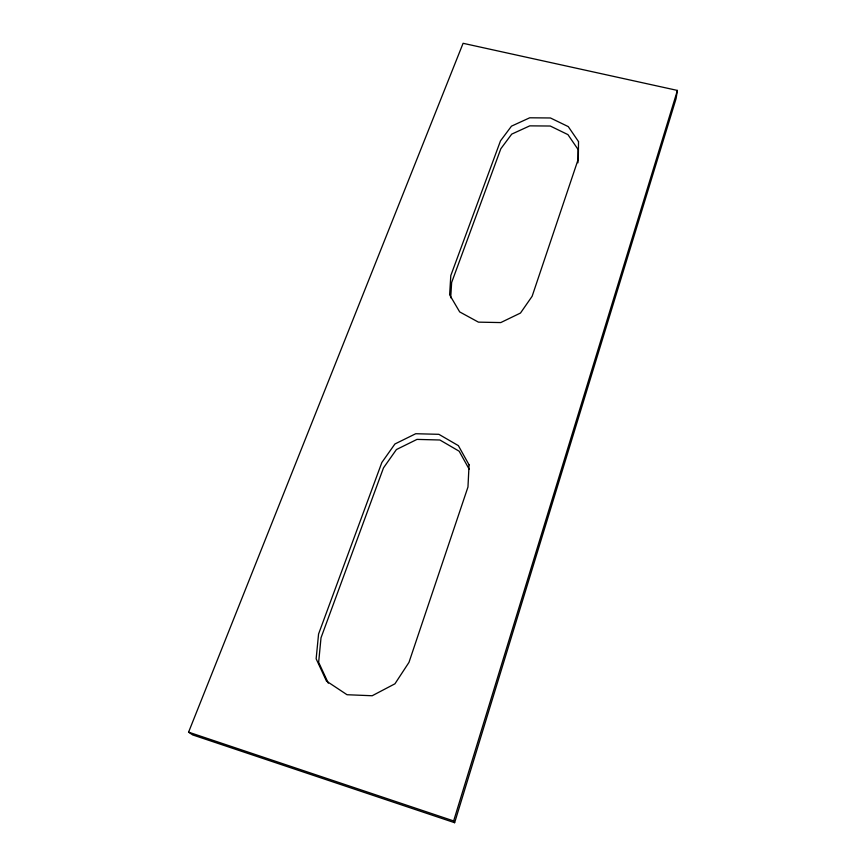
<?xml version="1.0" encoding="UTF-8"?>
<svg xmlns="http://www.w3.org/2000/svg" width="866" height="866" viewBox="0 0 866 866"><rect width="100%" height="100%" fill="white"/><g stroke="black" fill="none" stroke-linecap="round" stroke-linejoin="round"><path stroke-width="1.3" d="M577.936 162.808L578.098 149.515L567.944 134.631L550.278 126.025L529.765 125.862L511.709 134.133L500.819 148.757L451.63 282.533L450.71 297.796M677.418 90.432L676.054 98.724L454.628 822.7L192.62 734.898L188.582 732.16L463.094 43.3L677.418 90.432L453.654 820.936L454.628 822.7M188.582 732.16L453.654 820.936M469.145 469.155L459.175 451.218L439.874 439.993L416.99 439.398L396.411 449.551L383.486 467.889L321.015 637.798L318.645 662.328L328.311 683.166M578.52 141.591L578.315 158.987L532.125 296.291L520.477 313.048L500.765 322.574L478.433 322.141L459.684 311.912L449.627 294.808L450.796 275.583L500.494 140.855L511.492 126.144L529.721 117.798L550.44 117.971L568.28 126.62L578.52 141.591M469.069 464.858L467.965 487.017L408.979 662.371L394.939 683.804L372.196 695.744L347.028 694.727L326.482 681.098L316.144 658.799L318.569 634.02L381.852 462.476L394.928 443.977L415.734 433.725L438.867 434.321L458.363 445.633L469.069 464.858"/></g></svg>
